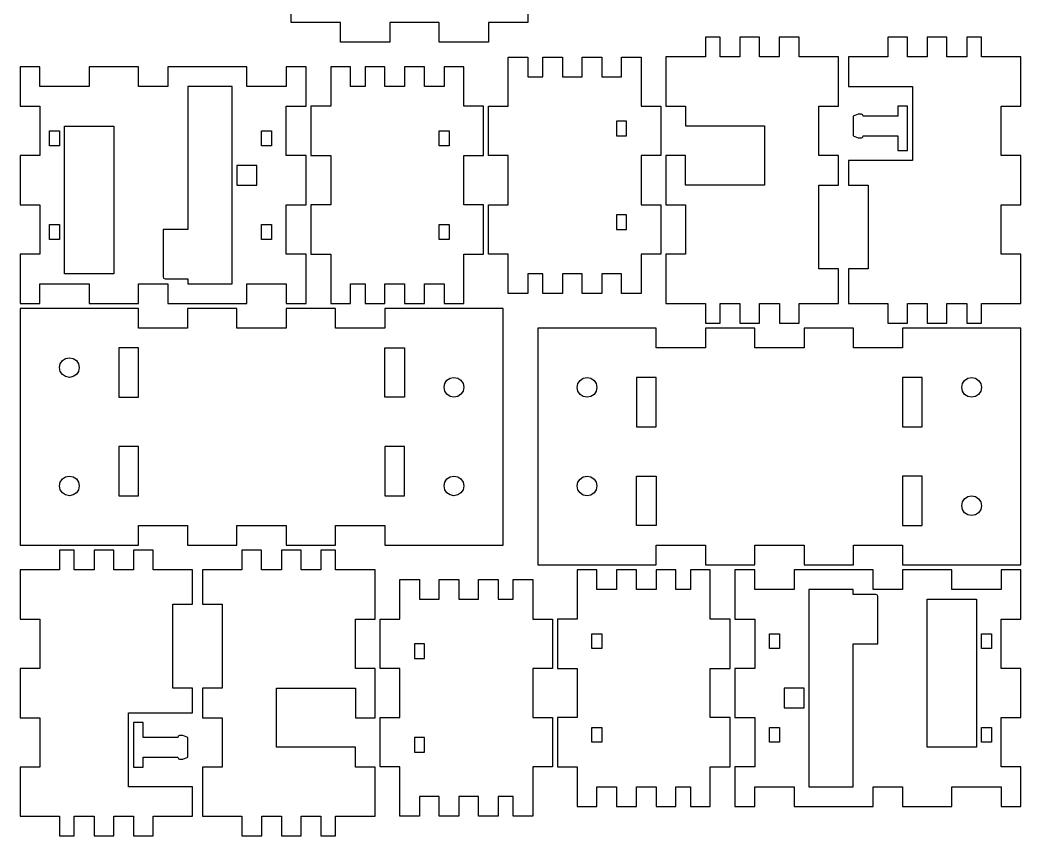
# Model space of a CAD drawing. Extents: x 1 to 418, y 1 to 299.
# Drawn here: x 1 to 204, y 1 to 166.5 of the extents above; entities that cross this region are included whole.
import ezdxf

# ---------------------------------------------------------------- set-up
doc = ezdxf.new("R2010")
doc.units = 0
doc.layers.add('Layer 1', color=7, linetype='CONTINUOUS')

msp = doc.modelspace()

# ---------------------------------------------------------------- linework, layer by layer
at = {"layer": 'Layer 1', "color": 4}
for p, q in [((56.005087, 166.000009), (56.005087, 170.004037)), ((104.000503, 170.004037), (104.000503, 166.000009)), ((66.006337, 166.000009), (56.005087, 166.000009)), ((66.006337, 162.004801), (66.006337, 166.000009)), ((86.000003, 166.000009), (76.007587, 166.000009)), ((76.007587, 166.000009), (76.007587, 162.004801)), ((86.000003, 162.004801), (86.000003, 166.000009)), ((104.000503, 166.000009), (96.001253, 166.000009)), ((96.001253, 166.000009), (96.001253, 162.004801)), ((104.000503, 166.000009), (104.000503, 166.000009)), ((142.986323, 163.000495), (139.987711, 163.000495)), ((139.987711, 163.000495), (139.987711, 159.005287)), ((142.986323, 159.005287), (142.986323, 163.000495)), ((150.985559, 163.000495), (146.99035, 163.000495)), ((146.99035, 163.000495), (146.99035, 159.005287)), ((150.985559, 159.005287), (150.985559, 163.000495)), ((158.984795, 163.000495), (154.989586, 163.000495)), ((154.989586, 163.000495), (154.989586, 159.005287)), ((158.984795, 159.005287), (158.984795, 163.000495)), ((180.998128, 163.000495), (177.00292, 163.000495)), ((177.00292, 163.000495), (177.00292, 159.005287)), ((180.998128, 159.005287), (180.998128, 163.000495)), ((188.997364, 163.000495), (185.002156, 163.000495)), ((185.002156, 163.000495), (185.002156, 159.005287)), ((188.997364, 159.005287), (188.997364, 163.000495)), ((196.000003, 163.000495), (193.001392, 163.000495)), ((193.001392, 163.000495), (193.001392, 159.005287)), ((196.000003, 159.005287), (196.000003, 163.000495)), ((76.007587, 162.004801), (66.006337, 162.004801)), ((96.001253, 162.004801), (86.000003, 162.004801)), ((99.995208, 148.994176), (99.995208, 158.995426)), ((99.995208, 158.995426), (103.999236, 158.995426)), ((103.999236, 158.995426), (103.999236, 155.000218)), ((106.997847, 155.000218), (106.997847, 158.995426)), ((106.997847, 158.995426), (111.001875, 158.995426)), ((111.001875, 158.995426), (111.001875, 155.000218)), ((114.997083, 155.000218), (114.997083, 158.995426)), ((114.997083, 158.995426), (119.001111, 158.995426)), ((119.001111, 158.995426), (119.001111, 155.000218)), ((122.996319, 155.000218), (122.996319, 158.995426)), ((122.996319, 158.995426), (127.000347, 158.995426)), ((127.000347, 158.995426), (127.000347, 148.994176)), ((135.983684, 159.014106), (131.988475, 159.014106)), ((131.988475, 159.014106), (131.988475, 149.012856)), ((135.983684, 159.005287), (135.983684, 159.014106)), ((139.987711, 159.005287), (135.983684, 159.005287)), ((146.99035, 159.005287), (142.986323, 159.005287)), ((154.989586, 159.005287), (150.985559, 159.005287)), ((162.988823, 159.005287), (158.984795, 159.005287)), ((166.99285, 159.014106), (162.988823, 159.014106)), ((162.988823, 159.014106), (162.988823, 159.005287)), ((166.99285, 149.012856), (166.99285, 159.014106)), ((166.99285, 159.014106), (166.99285, 159.014106)), ((172.998892, 159.014106), (168.994864, 159.014106)), ((168.994864, 159.014106), (168.999241, 153.000496)), ((172.998892, 159.005287), (172.998892, 159.014106)), ((177.00292, 159.005287), (172.998892, 159.005287)), ((185.002156, 159.005287), (180.998128, 159.005287)), ((193.001392, 159.005287), (188.997364, 159.005287)), ((200.004031, 159.005287), (196.000003, 159.005287)), ((203.999239, 159.014106), (200.004031, 159.014106)), ((200.004031, 159.014106), (200.004031, 159.005287)), ((203.999239, 149.012856), (203.999239, 159.014106)), ((203.999239, 159.014106), (203.999239, 159.014106)), ((1.006181, 156.996028), (1.006181, 148.996792)), ((5.001389, 156.996028), (1.006181, 156.996028)), ((1.006181, 156.996028), (1.006181, 156.996028)), ((5.001389, 153.00082), (5.001389, 156.996028)), ((25.003889, 156.996028), (15.002639, 156.996028)), ((15.002639, 156.996028), (15.002639, 153.00082)), ((25.003889, 153.00082), (25.003889, 156.996028)), ((47.003959, 156.999517), (31.00396, 156.994727)), ((31.00396, 156.994727), (31.00396, 152.999519)), ((47.003959, 153.004308), (47.003959, 156.999517)), ((59.002848, 156.996028), (55.00764, 156.996028)), ((55.00764, 156.996028), (55.00764, 153.00082)), ((59.002848, 153.00082), (59.002848, 156.996028)), ((64.003959, 157.000005), (64.003959, 149.000769)), ((68.007986, 157.000005), (64.003959, 157.000005)), ((64.003959, 157.000005), (64.003959, 157.000005)), ((68.007986, 153.004797), (68.007986, 157.000005)), ((75.010625, 157.000005), (71.006597, 157.000005)), ((71.006597, 157.000005), (71.006597, 153.004797)), ((75.010625, 153.004797), (75.010625, 157.000005)), ((83.009861, 157.000005), (79.005834, 157.000005)), ((79.005834, 157.000005), (79.005834, 153.004797)), ((83.009861, 153.004797), (83.009861, 157.000005)), ((91.009097, 157.000005), (87.00507, 157.000005)), ((87.00507, 157.000005), (87.00507, 153.004797)), ((91.009097, 149.000769), (91.009097, 157.000005)), ((103.999236, 155.000218), (106.997847, 155.000218)), ((111.001875, 155.000218), (114.997083, 155.000218)), ((119.001111, 155.000218), (122.996319, 155.000218)), ((15.002639, 153.00082), (5.001389, 153.00082)), ((31.00396, 152.999519), (25.003889, 153.00082)), ((35.00514, 153.00082), (35.00514, 124.002487)), ((44.000973, 153.00082), (35.00514, 153.00082)), ((35.00514, 153.00082), (35.00514, 153.00082)), ((44.000973, 112.99582), (44.000973, 153.00082)), ((55.00764, 153.00082), (47.003959, 153.004308)), ((59.002848, 148.996792), (59.002848, 153.00082)), ((71.006597, 153.004797), (68.007986, 153.004797)), ((79.005834, 153.004797), (75.010625, 153.004797)), ((87.00507, 153.004797), (83.009861, 153.004797)), ((168.999241, 153.000496), (181.994725, 153.008065)), ((181.994725, 153.008065), (181.994725, 138.015009)), ((1.006181, 148.996792), (5.001389, 148.996792)), ((5.001389, 148.996792), (5.001389, 138.995542)), ((55.00764, 138.995542), (55.00764, 148.996792)), ((55.00764, 148.996792), (59.002848, 148.996792)), ((64.003959, 149.000769), (60.00875, 149.000769)), ((60.00875, 149.000769), (60.00875, 138.999519)), ((95.004306, 149.000769), (91.009097, 149.000769)), ((95.004306, 138.999519), (95.004306, 149.000769)), ((96, 138.992926), (96, 148.994176)), ((96, 148.994176), (99.995208, 148.994176)), ((127.000347, 148.994176), (130.995555, 148.994176)), ((130.995555, 148.994176), (130.995555, 138.992926)), ((131.988475, 149.012856), (135.992503, 149.012856)), ((135.992503, 149.012856), (135.992503, 145.008829)), ((162.988823, 139.011606), (162.988823, 149.012856)), ((162.988823, 149.012856), (166.99285, 149.012856)), ((180.996836, 149.011519), (178.996831, 149.011536)), ((178.996831, 149.011536), (178.996831, 147.01154)), ((180.996836, 140.011517), (180.996836, 149.011519)), ((199.995211, 139.011606), (199.995211, 149.012856)), ((199.995211, 149.012856), (203.999239, 149.012856)), ((170.996843, 147.38652), (169.996849, 147.01154)), ((169.996849, 147.01154), (169.996849, 143.011519)), ((171.684344, 147.433394), (170.996843, 147.38652)), ((171.910907, 147.298629), (171.684344, 147.433394)), ((171.996845, 147.01152), (171.910907, 147.298629)), ((178.996831, 147.01154), (171.996845, 147.01152)), ((10.003958, 114.999519), (10.003958, 144.999518)), ((10.003958, 144.999518), (20.003958, 144.999518)), ((20.003958, 144.999518), (20.003958, 114.999519)), ((123.995208, 146.000495), (121.995209, 146.000495)), ((121.995209, 146.000495), (121.995209, 143.000496)), ((123.995208, 143.000496), (123.995208, 146.000495)), ((135.992503, 145.008829), (151.999795, 145.008829)), ((151.999795, 145.008829), (151.999795, 133.014384)), ((7.007986, 140.999518), (7.007986, 143.999517)), ((7.007986, 143.999517), (9.007985, 143.999517)), ((9.007985, 143.999517), (9.007985, 140.999518)), ((50.003958, 140.999518), (50.003958, 143.999517)), ((50.003958, 143.999517), (52.003957, 143.999517)), ((52.003957, 143.999517), (52.003957, 140.999518)), ((86.00396, 140.999518), (86.00396, 143.999517)), ((86.00396, 143.999517), (88.003959, 143.999517)), ((88.003959, 143.999517), (88.003959, 140.999518)), ((121.995209, 143.000496), (123.995208, 143.000496)), ((121.995209, 143.000496), (121.995209, 143.000496)), ((169.996849, 143.011519), (170.996839, 142.636518)), ((170.996839, 142.636518), (171.684337, 142.589642)), ((171.684337, 142.589642), (171.910899, 142.724408)), ((171.910899, 142.724408), (171.996837, 143.011517)), ((171.996837, 143.011517), (178.996831, 143.011519)), ((178.996831, 143.011519), (178.996859, 140.011517)), ((178.996831, 143.011519), (178.996831, 143.011519)), ((178.996831, 143.011519), (178.996831, 143.011519)), ((9.007985, 140.999518), (7.007986, 140.999518)), ((7.007986, 140.999518), (7.007986, 140.999518)), ((52.003957, 140.999518), (50.003958, 140.999518)), ((50.003958, 140.999518), (50.003958, 140.999518)), ((88.003959, 140.999518), (86.00396, 140.999518)), ((86.00396, 140.999518), (86.00396, 140.999518)), ((5.001389, 138.995542), (1.006181, 138.995542)), ((1.006181, 138.995542), (1.006181, 129.003112)), ((59.002848, 138.995542), (55.00764, 138.995542)), ((59.002848, 129.003112), (59.002848, 138.995542)), ((60.00875, 138.999519), (64.003959, 138.999519)), ((64.003959, 138.999519), (64.003959, 129.007088)), ((91.009097, 129.007088), (91.009097, 138.999519)), ((91.009097, 138.999519), (95.004306, 138.999519)), ((99.995208, 138.992926), (96, 138.992926)), ((99.995208, 129.000496), (99.995208, 138.992926)), ((130.995555, 138.992926), (127.000347, 138.992926)), ((127.000347, 138.992926), (127.000347, 129.000496)), ((135.992503, 139.011606), (131.988475, 139.011606)), ((131.988475, 139.011606), (131.988475, 129.010356)), ((135.992503, 133.014384), (135.992503, 139.011606)), ((166.99285, 139.011606), (162.988823, 139.011606)), ((167.000854, 133.011537), (166.99285, 139.011606)), ((178.996859, 140.011517), (180.996836, 140.011517)), ((203.999239, 139.011606), (199.995211, 139.011606)), ((203.999239, 129.010356), (203.999239, 139.011606)), ((49.00396, 136.999517), (45.00396, 136.999517)), ((45.00396, 136.999517), (45.00396, 132.999517)), ((49.00396, 132.999517), (49.00396, 136.999517)), ((168.999241, 138.000494), (168.996826, 133.011537)), ((181.994725, 138.015009), (168.999241, 138.000494)), ((45.00396, 132.999517), (49.00396, 132.999517)), ((45.00396, 132.999517), (45.00396, 132.999517)), ((45.00396, 132.999517), (45.00396, 132.999517)), ((151.999795, 133.014384), (135.992503, 133.014384)), ((162.992799, 116.011537), (162.996826, 133.011537)), ((162.996826, 133.011537), (167.000854, 133.011537)), ((168.996826, 133.011537), (173.000853, 133.011537)), ((173.000853, 133.011537), (173.000853, 116.011537)), ((1.006181, 129.003112), (5.001389, 129.003112)), ((5.001389, 129.003112), (5.001389, 119.001862)), ((55.00764, 119.001862), (55.00764, 129.003112)), ((55.00764, 129.003112), (59.002848, 129.003112)), ((64.003959, 129.007088), (60.00875, 129.007088)), ((60.00875, 129.007088), (60.00875, 119.005838)), ((95.004306, 129.007088), (91.009097, 129.007088)), ((95.004306, 119.005838), (95.004306, 129.007088)), ((96, 118.999246), (96, 129.000496)), ((96, 129.000496), (99.995208, 129.000496)), ((127.000347, 129.000496), (130.995555, 129.000496)), ((130.995555, 129.000496), (130.995555, 118.999246)), ((131.988475, 129.010356), (135.992503, 129.010356)), ((135.992503, 129.010356), (135.992503, 119.009106)), ((199.995211, 119.009106), (199.995211, 129.010356)), ((199.995211, 129.010356), (203.999239, 129.010356)), ((121.995209, 127.000497), (121.995209, 124.000497)), ((123.995208, 127.000497), (121.995209, 127.000497)), ((121.995209, 127.000497), (121.995209, 127.000497)), ((123.995208, 124.000497), (123.995208, 127.000497)), ((7.007986, 124.999519), (9.007985, 124.999519)), ((7.007986, 121.999519), (7.007986, 124.999519)), ((7.007986, 124.999519), (7.007986, 124.999519)), ((9.007985, 124.999519), (9.007985, 121.999519)), ((30.004515, 124.002487), (30.003959, 114.999519)), ((35.00514, 124.002487), (30.004515, 124.002487)), ((50.003958, 124.999519), (52.003957, 124.999519)), ((50.003958, 121.999519), (50.003958, 124.999519)), ((50.003958, 124.999519), (50.003958, 124.999519)), ((52.003957, 124.999519), (52.003957, 121.999519)), ((86.00396, 124.999519), (88.003959, 124.999519)), ((86.00396, 121.999519), (86.00396, 124.999519)), ((86.00396, 124.999519), (86.00396, 124.999519)), ((88.003959, 124.999519), (88.003959, 121.999519)), ((121.995209, 124.000497), (123.995208, 124.000497)), ((9.007985, 121.999519), (7.007986, 121.999519)), ((52.003957, 121.999519), (50.003958, 121.999519)), ((88.003959, 121.999519), (86.00396, 121.999519)), ((5.001389, 119.001862), (1.006181, 119.001862)), ((1.006181, 119.001862), (1.006181, 109.000612)), ((59.002848, 119.001862), (55.00764, 119.001862)), ((59.002848, 109.000612), (59.002848, 119.001862)), ((60.00875, 119.005838), (64.003959, 119.005838)), ((64.003959, 119.005838), (64.003959, 109.004588)), ((91.009097, 109.004588), (91.009097, 119.005838)), ((91.009097, 119.005838), (95.004306, 119.005838)), ((99.995208, 118.999246), (96, 118.999246)), ((99.995208, 111.000009), (99.995208, 118.999246)), ((130.995555, 118.999246), (127.000347, 118.999246)), ((127.000347, 118.999246), (127.000347, 111.000009)), ((135.992503, 119.009106), (131.988475, 119.009106)), ((131.988475, 119.009106), (131.988475, 109.007856)), ((203.999239, 119.009106), (199.995211, 119.009106)), ((203.999239, 109.007856), (203.999239, 119.009106)), ((166.996827, 116.011537), (162.992799, 116.011537)), ((166.99285, 109.007856), (166.996827, 116.011537)), ((168.996826, 116.011537), (168.994864, 109.007856)), ((173.000853, 116.011537), (168.996826, 116.011537)), ((20.003958, 114.999519), (10.003958, 114.999519)), ((10.003958, 114.999519), (10.003958, 114.999519)), ((30.003959, 114.999519), (30.019584, 114.421393)), ((30.019584, 114.421393), (30.128959, 114.124518)), ((30.128959, 114.124518), (30.425834, 114.015143)), ((30.425834, 114.015143), (31.00396, 113.999518)), ((31.00396, 113.999518), (35.00514, 114.001237)), ((35.00514, 114.001237), (35.00514, 112.99582)), ((106.997847, 114.995218), (103.999236, 114.995218)), ((103.999236, 114.995218), (103.999236, 111.000009)), ((106.997847, 111.000009), (106.997847, 114.995218)), ((114.997083, 114.995218), (111.001875, 114.995218)), ((111.001875, 114.995218), (111.001875, 111.000009)), ((114.997083, 111.000009), (114.997083, 114.995218)), ((122.996319, 114.995218), (119.001111, 114.995218)), ((119.001111, 114.995218), (119.001111, 111.000009)), ((122.996319, 111.000009), (122.996319, 114.995218)), ((5.001389, 109.000612), (5.001389, 112.99582)), ((5.001389, 112.99582), (13.000625, 112.99582)), ((13.000625, 112.99582), (15.002639, 112.99582)), ((15.002639, 112.99582), (15.002639, 109.000612)), ((25.003889, 109.000612), (25.003889, 112.99582)), ((25.003889, 112.99582), (31.00396, 112.994725)), ((31.00396, 112.994725), (31.00396, 108.999517)), ((35.00514, 112.99582), (44.000973, 112.99582)), ((47.003959, 112.994725), (53.005626, 112.99582)), ((47.003959, 108.999517), (47.003959, 112.994725)), ((53.005626, 112.99582), (55.00764, 112.99582)), ((55.00764, 112.99582), (55.00764, 109.000612)), ((68.007986, 109.004588), (68.007986, 112.999797)), ((68.007986, 112.999797), (71.006597, 112.999797)), ((71.006597, 112.999797), (71.006597, 109.004588)), ((75.010625, 109.004588), (75.010625, 112.999797)), ((75.010625, 112.999797), (79.005834, 112.999797)), ((79.005834, 112.999797), (79.005834, 109.004588)), ((83.009861, 109.004588), (83.009861, 112.999797)), ((83.009861, 112.999797), (87.00507, 112.999797)), ((87.00507, 112.999797), (87.00507, 109.004588)), ((103.999236, 111.000009), (99.995208, 111.000009)), ((99.995208, 111.000009), (99.995208, 111.000009)), ((111.001875, 111.000009), (106.997847, 111.000009)), ((119.001111, 111.000009), (114.997083, 111.000009)), ((127.000347, 111.000009), (122.996319, 111.000009)), ((24.997708, 107.999725), (1, 107.999725)), ((1, 107.999725), (1, 60.004308)), ((1.006181, 109.000612), (5.001389, 109.000612)), ((15.002639, 109.000612), (25.003889, 109.000612)), ((24.997708, 104.004516), (24.997708, 107.999725)), ((31.00396, 108.999517), (47.003959, 108.999517)), ((45.000209, 107.999725), (34.998959, 107.999725)), ((34.998959, 107.999725), (34.998959, 104.004516)), ((45.000209, 104.004516), (45.000209, 107.999725)), ((65.002709, 107.999725), (55.001459, 107.999725)), ((55.001459, 107.999725), (55.001459, 104.004516)), ((55.00764, 109.000612), (59.002848, 109.000612)), ((64.003959, 109.004588), (68.007986, 109.004588)), ((65.002709, 104.004516), (65.002709, 107.999725)), ((71.006597, 109.004588), (75.010625, 109.004588)), ((78.999167, 107.999725), (75.003959, 107.999725)), ((75.003959, 107.999725), (75.003959, 104.004516)), ((99.001667, 108.008544), (78.999167, 107.999725)), ((79.005834, 109.004588), (83.009861, 109.004588)), ((87.00507, 109.004588), (91.009097, 109.004588)), ((99.001667, 60.004308), (99.001667, 108.008544)), ((99.001667, 108.008544), (99.001667, 108.008544)), ((131.988475, 109.007856), (135.992503, 109.007856)), ((135.992503, 109.007856), (139.996531, 109.007856)), ((139.996531, 109.007856), (139.996531, 105.012648)), ((142.995142, 105.012648), (142.995142, 109.007856)), ((142.995142, 109.007856), (146.99917, 109.007856)), ((146.99917, 109.007856), (146.99917, 105.012648)), ((150.994378, 105.012648), (150.994378, 109.007856)), ((150.994378, 109.007856), (154.998406, 109.007856)), ((154.998406, 109.007856), (154.998406, 105.012648)), ((158.993614, 105.012648), (158.993614, 109.007856)), ((158.993614, 109.007856), (162.988823, 109.007856)), ((162.988823, 109.007856), (162.997642, 109.007856)), ((162.997642, 109.007856), (166.99285, 109.007856)), ((168.994864, 109.007856), (172.990073, 109.007856)), ((172.990073, 109.007856), (172.998892, 109.007856)), ((172.998892, 109.007856), (176.9941, 109.007856)), ((176.9941, 109.007856), (176.9941, 105.012648)), ((180.989309, 105.012648), (180.989309, 109.007856)), ((180.989309, 109.007856), (184.993336, 109.007856)), ((184.993336, 109.007856), (184.993336, 105.012648)), ((188.988545, 105.012648), (188.988545, 109.007856)), ((188.988545, 109.007856), (192.992573, 109.007856)), ((192.992573, 109.007856), (192.992573, 105.012648)), ((195.991184, 105.012648), (195.991184, 109.007856)), ((195.991184, 109.007856), (199.995211, 109.007856)), ((199.995211, 109.007856), (203.999239, 109.007856)), ((34.998959, 104.004516), (24.997708, 104.004516)), ((55.001459, 104.004516), (45.000209, 104.004516)), ((75.003959, 104.004516), (65.002709, 104.004516)), ((129.999235, 103.995705), (106.001526, 103.995705)), ((106.001526, 103.995705), (106.001526, 55.991469)), ((129.999235, 100.000497), (129.999235, 103.995705)), ((139.996531, 105.012648), (142.995142, 105.012648)), ((150.001735, 103.995705), (140.000485, 103.995705)), ((140.000485, 103.995705), (140.000485, 100.000497)), ((146.99917, 105.012648), (150.994378, 105.012648)), ((150.001735, 100.000497), (150.001735, 103.995705)), ((154.998406, 105.012648), (158.993614, 105.012648)), ((170.004235, 103.995705), (160.002985, 103.995705)), ((160.002985, 103.995705), (160.002985, 100.000497)), ((170.004235, 100.000497), (170.004235, 103.995705)), ((176.9941, 105.012648), (180.989309, 105.012648)), ((204.003193, 103.995705), (180.005485, 103.995705)), ((180.005485, 103.995705), (180.005485, 100.000497)), ((184.993336, 105.012648), (188.988545, 105.012648)), ((192.992573, 105.012648), (195.991184, 105.012648)), ((204.003193, 56.000289), (204.003193, 103.995705)), ((25.008125, 100.009915), (21.008127, 100.009915)), ((21.008127, 100.009915), (21.008127, 90.009915)), ((25.008125, 90.009915), (25.008125, 100.009915)), ((75.004239, 100.009915), (79.004239, 100.009915)), ((75.004239, 90.009915), (75.004239, 100.009915)), ((75.004239, 100.009915), (75.004239, 100.009915)), ((79.004239, 100.009915), (79.004239, 90.009915)), ((132.001249, 100.000497), (129.999235, 100.000497)), ((140.000485, 100.000497), (132.001249, 100.000497)), ((152.003749, 100.000497), (150.001735, 100.000497)), ((160.002985, 100.000497), (152.003749, 100.000497)), ((172.006249, 100.000497), (170.004235, 100.000497)), ((180.005485, 100.000497), (172.006249, 100.000497)), ((9.594125, 97.423914), (10.229875, 97.852663)), ((10.229875, 97.852663), (11.008125, 98.009913)), ((11.008125, 98.009913), (11.786375, 97.852663)), ((11.786375, 97.852663), (12.422125, 97.423914)), ((9.008125, 96.009914), (9.165375, 96.788164)), ((9.165375, 95.231665), (9.008125, 96.009914)), ((9.165375, 96.788164), (9.594125, 97.423914)), ((12.422125, 97.423914), (12.850875, 96.788164)), ((12.850875, 96.788164), (13.008125, 96.009914)), ((13.008125, 96.009914), (12.850875, 95.231665)), ((13.008125, 96.009914), (13.008125, 96.009914)), ((9.594125, 94.595915), (9.165375, 95.231665)), ((10.229875, 94.167165), (9.594125, 94.595915)), ((11.008125, 94.009916), (10.229875, 94.167165)), ((11.786375, 94.167165), (11.008125, 94.009916)), ((12.422125, 94.595915), (11.786375, 94.167165)), ((12.850875, 95.231665), (12.422125, 94.595915)), ((87.161489, 92.788172), (87.590239, 93.423922)), ((87.590239, 93.423922), (88.225989, 93.852671)), ((88.225989, 93.852671), (89.004239, 94.009921)), ((89.004239, 94.009921), (89.782489, 93.852671)), ((89.782489, 93.852671), (90.418239, 93.423922)), ((90.418239, 93.423922), (90.846989, 92.788172)), ((114.156205, 92.768354), (114.584955, 93.404104)), ((114.584955, 93.404104), (115.220705, 93.832854)), ((115.220705, 93.832854), (115.998955, 93.990104)), ((115.998955, 93.990104), (116.777205, 93.832854)), ((116.777205, 93.832854), (117.412955, 93.404104)), ((117.412955, 93.404104), (117.841705, 92.768354)), ((129.998955, 93.990098), (125.998955, 93.990098)), ((125.998955, 93.990098), (125.998955, 83.990098)), ((129.998955, 83.990098), (129.998955, 93.990098)), ((129.998955, 93.990098), (129.998955, 93.990098)), ((183.995066, 93.990098), (179.995068, 93.990098)), ((179.995068, 93.990098), (179.995068, 83.990098)), ((183.995066, 83.990098), (183.995066, 93.990098)), ((192.152318, 92.768354), (192.581068, 93.404104)), ((192.581068, 93.404104), (193.216818, 93.832854)), ((193.216818, 93.832854), (193.995068, 93.990104)), ((193.995068, 93.990104), (194.773318, 93.832854)), ((194.773318, 93.832854), (195.409068, 93.404104)), ((195.409068, 93.404104), (195.837818, 92.768354)), ((87.004239, 92.009922), (87.161489, 92.788172)), ((87.161489, 91.231673), (87.004239, 92.009922)), ((90.846989, 92.788172), (91.004239, 92.009922)), ((91.004239, 92.009922), (90.846989, 91.231673)), ((91.004239, 92.009922), (91.004239, 92.009922)), ((113.998955, 91.990105), (114.156205, 92.768354)), ((114.156205, 91.211855), (113.998955, 91.990105)), ((113.998955, 91.990105), (113.998955, 91.990105)), ((117.841705, 92.768354), (117.998955, 91.990105)), ((117.998955, 91.990105), (117.841705, 91.211855)), ((191.995068, 91.990105), (192.152318, 92.768354)), ((192.152318, 91.211855), (191.995068, 91.990105)), ((191.995068, 91.990105), (191.995068, 91.990105)), ((195.837818, 92.768354), (195.995068, 91.990105)), ((195.995068, 91.990105), (195.837818, 91.211855)), ((21.008127, 90.009915), (25.008125, 90.009915)), ((21.008127, 90.009915), (21.008127, 90.009915)), ((79.004239, 90.009915), (75.004239, 90.009915)), ((87.590239, 90.595923), (87.161489, 91.231673)), ((88.225989, 90.167173), (87.590239, 90.595923)), ((89.004239, 90.009924), (88.225989, 90.167173)), ((89.782489, 90.167173), (89.004239, 90.009924)), ((90.418239, 90.595923), (89.782489, 90.167173)), ((90.846989, 91.231673), (90.418239, 90.595923)), ((114.584955, 90.576105), (114.156205, 91.211855)), ((115.220705, 90.147356), (114.584955, 90.576105)), ((115.998955, 89.990106), (115.220705, 90.147356)), ((116.777205, 90.147356), (115.998955, 89.990106)), ((117.412955, 90.576105), (116.777205, 90.147356)), ((117.841705, 91.211855), (117.412955, 90.576105)), ((192.581068, 90.576105), (192.152318, 91.211855)), ((193.216818, 90.147356), (192.581068, 90.576105)), ((193.995068, 89.990106), (193.216818, 90.147356)), ((194.773318, 90.147356), (193.995068, 89.990106)), ((195.409068, 90.576105), (194.773318, 90.147356)), ((195.837818, 91.211855), (195.409068, 90.576105)), ((125.998955, 83.990098), (129.998955, 83.990098)), ((179.995068, 83.990098), (183.995066, 83.990098)), ((179.995068, 83.990098), (179.995068, 83.990098)), ((25.008125, 80.009915), (21.008127, 80.009915)), ((21.008127, 80.009915), (21.008127, 70.009916)), ((25.008125, 70.009916), (25.008125, 80.009915)), ((25.008125, 80.009915), (25.008125, 80.009915)), ((79.004239, 80.009915), (75.004239, 80.009915)), ((75.004239, 80.009915), (75.004239, 70.009916)), ((79.004239, 70.009916), (79.004239, 80.009915)), ((9.165375, 72.788164), (9.594125, 73.423914)), ((9.594125, 73.423914), (10.229875, 73.852663)), ((10.229875, 73.852663), (11.008125, 74.009913)), ((11.008125, 74.009913), (11.786375, 73.852663)), ((11.786375, 73.852663), (12.422125, 73.423914)), ((12.422125, 73.423914), (12.850875, 72.788164)), ((87.161489, 72.788164), (87.590239, 73.423914)), ((87.590239, 73.423914), (88.225989, 73.852663)), ((88.225989, 73.852663), (89.004239, 74.009913)), ((89.004239, 74.009913), (89.782489, 73.852663)), ((89.782489, 73.852663), (90.418239, 73.423914)), ((90.418239, 73.423914), (90.846989, 72.788164)), ((114.156205, 72.768338), (114.584955, 73.404088)), ((114.584955, 73.404088), (115.220705, 73.832837)), ((115.220705, 73.832837), (115.998955, 73.990087)), ((115.998955, 73.990087), (116.777205, 73.832837)), ((116.777205, 73.832837), (117.412955, 73.404088)), ((117.412955, 73.404088), (117.841705, 72.768338)), ((125.998955, 63.990099), (125.998955, 73.990098)), ((125.998955, 73.990098), (129.998955, 73.990098)), ((129.998955, 73.990098), (129.998955, 63.990099)), ((183.995066, 73.990098), (179.995068, 73.990098)), ((179.995068, 73.990098), (179.995068, 63.990099)), ((183.995066, 63.990099), (183.995066, 73.990098)), ((183.995066, 73.990098), (183.995066, 73.990098)), ((9.008125, 72.009914), (9.165375, 72.788164)), ((9.165375, 71.231665), (9.008125, 72.009914)), ((9.594125, 70.595915), (9.165375, 71.231665)), ((12.850875, 71.231665), (12.422125, 70.595915)), ((12.850875, 72.788164), (13.008125, 72.009914)), ((13.008125, 72.009914), (12.850875, 71.231665)), ((13.008125, 72.009914), (13.008125, 72.009914)), ((87.004239, 72.009914), (87.161489, 72.788164)), ((87.161489, 71.231665), (87.004239, 72.009914)), ((87.590239, 70.595915), (87.161489, 71.231665)), ((90.846989, 71.231665), (90.418239, 70.595915)), ((90.846989, 72.788164), (91.004239, 72.009914)), ((91.004239, 72.009914), (90.846989, 71.231665)), ((91.004239, 72.009914), (91.004239, 72.009914)), ((113.998955, 71.990088), (114.156205, 72.768338)), ((114.156205, 71.211839), (113.998955, 71.990088)), ((113.998955, 71.990088), (113.998955, 71.990088)), ((114.584955, 70.576089), (114.156205, 71.211839)), ((117.841705, 71.211839), (117.412955, 70.576089)), ((117.841705, 72.768338), (117.998955, 71.990088)), ((117.998955, 71.990088), (117.841705, 71.211839)), ((10.229875, 70.167165), (9.594125, 70.595915)), ((11.008125, 70.009916), (10.229875, 70.167165)), ((11.786375, 70.167165), (11.008125, 70.009916)), ((12.422125, 70.595915), (11.786375, 70.167165)), ((21.008127, 70.009916), (25.008125, 70.009916)), ((75.004239, 70.009916), (79.004239, 70.009916)), ((75.004239, 70.009916), (75.004239, 70.009916)), ((88.225989, 70.167165), (87.590239, 70.595915)), ((89.004239, 70.009916), (88.225989, 70.167165)), ((89.782489, 70.167165), (89.004239, 70.009916)), ((90.418239, 70.595915), (89.782489, 70.167165)), ((115.220705, 70.147339), (114.584955, 70.576089)), ((115.998955, 69.990089), (115.220705, 70.147339)), ((116.777205, 70.147339), (115.998955, 69.990089)), ((117.412955, 70.576089), (116.777205, 70.147339)), ((192.152318, 68.768346), (192.581068, 69.404096)), ((192.581068, 69.404096), (193.216818, 69.832845)), ((193.216818, 69.832845), (193.995068, 69.990095)), ((193.995068, 69.990095), (194.773318, 69.832845)), ((194.773318, 69.832845), (195.409068, 69.404096)), ((195.409068, 69.404096), (195.837818, 68.768346)), ((191.995068, 67.990096), (192.152318, 68.768346)), ((192.152318, 67.211847), (191.995068, 67.990096)), ((191.995068, 67.990096), (191.995068, 67.990096)), ((192.581068, 66.576097), (192.152318, 67.211847)), ((195.837818, 67.211847), (195.409068, 66.576097)), ((195.837818, 68.768346), (195.995068, 67.990096)), ((195.995068, 67.990096), (195.837818, 67.211847)), ((193.216818, 66.147347), (192.581068, 66.576097)), ((193.995068, 65.990097), (193.216818, 66.147347)), ((194.773318, 66.147347), (193.995068, 65.990097)), ((195.409068, 66.576097), (194.773318, 66.147347)), ((24.997708, 60.004308), (24.997708, 63.999516)), ((24.997708, 63.999516), (32.996945, 63.999516)), ((32.996945, 63.999516), (34.998959, 63.999516)), ((34.998959, 63.999516), (34.998959, 60.004308)), ((45.000209, 60.004308), (45.000209, 63.999516)), ((45.000209, 63.999516), (52.999445, 63.999516)), ((52.999445, 63.999516), (55.001459, 63.999516)), ((55.001459, 63.999516), (55.001459, 60.004308)), ((65.002709, 60.004308), (65.002709, 63.999516)), ((65.002709, 63.999516), (73.001945, 63.999516)), ((73.001945, 63.999516), (75.003959, 63.999516)), ((75.003959, 63.999516), (75.003959, 60.004308)), ((129.998955, 63.990099), (125.998955, 63.990099)), ((129.998955, 63.990099), (129.998955, 63.990099)), ((179.995068, 63.990099), (183.995066, 63.990099)), ((1, 60.004308), (24.997708, 60.004308)), ((12.010627, 58.987351), (9.012016, 58.987351)), ((9.012016, 58.987351), (9.012016, 54.992143)), ((12.010627, 54.992143), (12.010627, 58.987351)), ((20.009863, 58.987351), (16.014655, 58.987351)), ((16.014655, 58.987351), (16.014655, 54.992143)), ((20.009863, 54.992143), (20.009863, 58.987351)), ((28.009099, 58.987351), (24.013891, 58.987351)), ((24.013891, 58.987351), (24.013891, 54.992143)), ((28.009099, 54.992143), (28.009099, 58.987351)), ((34.998959, 60.004308), (45.000209, 60.004308)), ((50.004794, 58.987351), (46.009585, 58.987351)), ((46.009585, 58.987351), (46.009585, 54.992143)), ((50.004794, 54.992143), (50.004794, 58.987351)), ((58.00403, 58.987351), (54.008822, 58.987351)), ((54.008822, 58.987351), (54.008822, 54.992143)), ((55.001459, 60.004308), (65.002709, 60.004308)), ((58.00403, 54.992143), (58.00403, 58.987351)), ((65.006669, 58.987351), (62.008058, 58.987351)), ((62.008058, 58.987351), (62.008058, 54.992143)), ((65.006669, 54.992143), (65.006669, 58.987351)), ((75.003959, 60.004308), (99.001667, 60.004308)), ((129.999235, 56.000289), (129.999235, 59.995497)), ((129.999235, 59.995497), (140.000485, 59.995497)), ((140.000485, 59.995497), (140.000485, 56.000289)), ((150.001735, 56.000289), (150.001735, 59.995497)), ((150.001735, 59.995497), (160.002985, 59.995497)), ((160.002985, 59.995497), (160.002985, 56.000289)), ((170.004235, 56.000289), (170.004235, 59.995497)), ((170.004235, 59.995497), (180.005485, 59.995497)), ((180.005485, 59.995497), (180.005485, 56.000289)), ((5.007988, 54.992143), (1.00396, 54.992143)), ((1.00396, 54.992143), (1.00396, 44.990893)), ((9.012016, 54.992143), (5.007988, 54.992143)), ((16.014655, 54.992143), (12.010627, 54.992143)), ((24.013891, 54.992143), (20.009863, 54.992143)), ((32.004308, 54.992143), (28.009099, 54.992143)), ((32.013127, 54.992143), (32.004308, 54.992143)), ((36.008335, 54.992143), (32.013127, 54.992143)), ((36.006374, 47.988463), (36.008335, 54.992143)), ((38.010349, 54.992143), (38.006373, 47.988463)), ((42.005558, 54.992143), (38.010349, 54.992143)), ((42.014377, 54.992143), (42.005558, 54.992143)), ((46.009585, 54.992143), (42.014377, 54.992143)), ((54.008822, 54.992143), (50.004794, 54.992143)), ((62.008058, 54.992143), (58.00403, 54.992143)), ((69.010697, 54.992143), (65.006669, 54.992143)), ((73.014724, 54.992143), (69.010697, 54.992143)), ((73.014724, 44.990893), (73.014724, 54.992143)), ((106.001526, 55.991469), (126.004026, 56.000289)), ((106.001526, 55.991469), (106.001526, 55.991469)), ((117.998124, 54.995425), (113.994097, 54.995425)), ((113.994097, 54.995425), (113.994097, 44.994175)), ((117.998124, 51.000217), (117.998124, 54.995425)), ((125.99736, 54.995425), (121.993333, 54.995425)), ((121.993333, 54.995425), (121.993333, 51.000217)), ((125.99736, 51.000217), (125.99736, 54.995425)), ((126.004026, 56.000289), (129.999235, 56.000289)), ((133.996597, 54.995425), (129.992569, 54.995425)), ((129.992569, 54.995425), (129.992569, 51.000217)), ((133.996597, 51.000217), (133.996597, 54.995425)), ((140.999235, 54.995425), (136.995208, 54.995425)), ((136.995208, 54.995425), (136.995208, 51.000217)), ((140.000485, 56.000289), (150.001735, 56.000289)), ((140.999235, 44.994175), (140.999235, 54.995425)), ((149.995554, 54.999402), (146.000346, 54.999402)), ((146.000346, 54.999402), (146.000346, 44.998152)), ((149.995554, 51.004193), (149.995554, 54.999402)), ((173.999234, 55.000497), (157.999235, 55.000497)), ((157.999235, 55.000497), (157.999235, 51.005288)), ((160.002985, 56.000289), (170.004235, 56.000289)), ((173.999234, 51.005288), (173.999234, 55.000497)), ((190.000554, 54.999402), (179.999304, 54.999402)), ((179.999304, 54.999402), (179.999304, 51.004193)), ((180.005485, 56.000289), (204.003193, 56.000289)), ((190.000554, 51.004193), (190.000554, 54.999402)), ((203.997012, 54.999402), (200.001804, 54.999402)), ((200.001804, 54.999402), (200.001804, 51.004193)), ((203.997012, 44.998152), (203.997012, 54.999402)), ((78.002847, 45.000768), (78.002847, 53.000004)), ((78.002847, 53.000004), (82.006875, 53.000004)), ((82.006875, 53.000004), (82.006875, 49.004796)), ((86.002083, 49.004796), (86.002083, 53.000004)), ((86.002083, 53.000004), (90.006111, 53.000004)), ((90.006111, 53.000004), (90.006111, 49.004796)), ((94.001319, 49.004796), (94.001319, 53.000004)), ((94.001319, 53.000004), (98.005347, 53.000004)), ((98.005347, 53.000004), (98.005347, 49.004796)), ((101.003958, 49.004796), (101.003958, 53.000004)), ((101.003958, 53.000004), (105.007986, 53.000004)), ((105.007986, 53.000004), (105.007986, 45.000768)), ((105.007986, 53.000004), (105.007986, 53.000004)), ((121.993333, 51.000217), (117.998124, 51.000217)), ((129.992569, 51.000217), (125.99736, 51.000217)), ((136.995208, 51.000217), (133.996597, 51.000217)), ((151.997568, 51.004193), (149.995554, 51.004193)), ((157.999235, 51.005288), (151.997568, 51.004193)), ((169.998054, 51.004193), (161.002221, 51.004193)), ((161.002221, 51.004193), (161.002221, 10.999188)), ((169.998054, 49.998777), (169.998054, 51.004193)), ((179.999304, 51.004193), (173.999234, 51.005288)), ((192.002568, 51.004193), (190.000554, 51.004193)), ((200.001804, 51.004193), (192.002568, 51.004193)), ((82.006875, 49.004796), (86.002083, 49.004796)), ((90.006111, 49.004796), (94.001319, 49.004796)), ((98.005347, 49.004796), (101.003958, 49.004796)), ((173.999234, 50.000495), (169.998054, 49.998777)), ((174.57736, 49.98487), (173.999234, 50.000495)), ((174.874235, 49.875495), (174.57736, 49.98487)), ((174.98361, 49.57862), (174.874235, 49.875495)), ((174.999235, 49.000495), (174.98361, 49.57862)), ((174.998679, 39.997527), (174.999235, 49.000495)), ((184.999235, 19.000495), (184.999235, 49.000495)), ((184.999235, 49.000495), (194.999235, 49.000495)), ((194.999235, 49.000495), (194.999235, 19.000495)), ((194.999235, 49.000495), (194.999235, 49.000495)), ((32.002346, 30.988463), (32.002346, 47.988463)), ((32.002346, 47.988463), (36.006374, 47.988463)), ((38.006373, 47.988463), (42.010401, 47.988463)), ((42.010401, 47.988463), (42.006373, 30.988463)), ((1.00396, 44.990893), (5.007988, 44.990893)), ((5.007988, 44.990893), (5.007988, 34.989643)), ((69.010697, 34.989643), (69.010697, 44.990893)), ((69.010697, 44.990893), (73.014724, 44.990893)), ((74.007639, 34.999518), (74.007639, 45.000768)), ((74.007639, 45.000768), (78.002847, 45.000768)), ((105.007986, 45.000768), (109.003194, 45.000768)), ((109.003194, 45.000768), (109.003194, 34.999518)), ((113.994097, 44.994175), (109.998888, 44.994175)), ((109.998888, 44.994175), (109.998888, 34.992925)), ((144.994444, 44.994175), (140.999235, 44.994175)), ((144.994444, 34.992925), (144.994444, 44.994175)), ((146.000346, 44.998152), (149.995554, 44.998152)), ((149.995554, 44.998152), (149.995554, 34.996902)), ((200.001804, 34.996902), (200.001804, 44.998152)), ((200.001804, 44.998152), (203.997012, 44.998152)), ((116.999235, 39.000495), (116.999235, 42.000495)), ((116.999235, 42.000495), (118.999234, 42.000495)), ((118.999234, 42.000495), (118.999234, 39.000495)), ((152.999237, 39.000495), (152.999237, 42.000495)), ((152.999237, 42.000495), (154.999236, 42.000495)), ((154.999236, 42.000495), (154.999236, 39.000495)), ((195.995208, 39.000495), (195.995208, 42.000495)), ((195.995208, 42.000495), (197.995207, 42.000495)), ((197.995207, 42.000495), (197.995207, 39.000495)), ((83.007985, 39.999516), (81.007986, 39.999516)), ((81.007986, 39.999516), (81.007986, 36.999517)), ((83.007985, 36.999517), (83.007985, 39.999516)), ((118.999234, 39.000495), (116.999235, 39.000495)), ((118.999234, 39.000495), (118.999234, 39.000495)), ((154.999236, 39.000495), (152.999237, 39.000495)), ((154.999236, 39.000495), (154.999236, 39.000495)), ((169.998054, 10.999188), (169.998054, 39.997527)), ((169.998054, 39.997527), (174.998679, 39.997527)), ((197.995207, 39.000495), (195.995208, 39.000495)), ((197.995207, 39.000495), (197.995207, 39.000495)), ((81.007986, 36.999517), (83.007985, 36.999517)), ((83.007985, 36.999517), (83.007985, 36.999517)), ((5.007988, 34.989643), (1.00396, 34.989643)), ((1.00396, 34.989643), (1.00396, 24.988393)), ((73.014724, 34.989643), (69.010697, 34.989643)), ((73.014724, 24.988393), (73.014724, 34.989643)), ((78.002847, 34.999518), (74.007639, 34.999518)), ((78.002847, 25.007087), (78.002847, 34.999518)), ((109.003194, 34.999518), (105.007986, 34.999518)), ((105.007986, 34.999518), (105.007986, 25.007087)), ((109.998888, 34.992925), (113.994097, 34.992925)), ((113.994097, 34.992925), (113.994097, 25.000495)), ((140.999235, 25.000495), (140.999235, 34.992925)), ((140.999235, 34.992925), (144.994444, 34.992925)), ((149.995554, 34.996902), (146.000346, 34.996902)), ((146.000346, 34.996902), (146.000346, 25.004471)), ((203.997012, 34.996902), (200.001804, 34.996902)), ((203.997012, 25.004471), (203.997012, 34.996902)), ((36.006374, 30.988463), (32.002346, 30.988463)), ((36.003958, 25.999505), (36.006374, 30.988463)), ((42.006373, 30.988463), (38.002345, 30.988463)), ((38.002345, 30.988463), (38.010349, 24.988393)), ((53.003405, 18.991171), (53.003405, 30.985615)), ((53.003405, 30.985615), (69.010697, 30.985615)), ((69.010697, 30.985615), (69.010697, 24.988393)), ((159.999234, 31.000497), (155.999234, 31.000497)), ((155.999234, 31.000497), (155.999234, 27.000496)), ((159.999234, 27.000496), (159.999234, 31.000497)), ((159.999234, 31.000497), (159.999234, 31.000497)), ((159.999234, 31.000497), (159.999234, 31.000497)), ((155.999234, 27.000496), (159.999234, 27.000496)), ((1.00396, 24.988393), (5.007988, 24.988393)), ((5.007988, 24.988393), (5.007988, 14.987129)), ((23.008474, 25.98499), (36.003958, 25.999505)), ((23.008474, 10.991935), (23.008474, 25.98499)), ((38.010349, 24.988393), (42.014377, 24.988393)), ((42.014377, 24.988393), (42.014377, 14.987129)), ((69.010697, 24.988393), (73.014724, 24.988393)), ((74.007639, 15.00584), (74.007639, 25.007087)), ((74.007639, 25.007087), (78.002847, 25.007087)), ((105.007986, 25.007087), (109.003194, 25.007087)), ((109.003194, 25.007087), (109.003194, 15.00584)), ((113.994097, 25.000495), (109.998888, 25.000495)), ((109.998888, 25.000495), (109.998888, 14.999236)), ((144.994444, 25.000495), (140.999235, 25.000495)), ((144.994444, 14.999236), (144.994444, 25.000495)), ((146.000346, 25.004471), (149.995554, 25.004471)), ((149.995554, 25.004471), (149.995554, 15.003216)), ((200.001804, 15.003216), (200.001804, 25.004471)), ((200.001804, 25.004471), (203.997012, 25.004471)), ((26.00634, 23.988482), (24.006364, 23.988482)), ((24.006364, 23.988482), (24.006364, 14.988484)), ((26.006369, 20.98848), (26.00634, 23.988482)), ((116.999235, 20.000496), (116.999235, 23.000496)), ((116.999235, 23.000496), (118.999234, 23.000496)), ((118.999234, 23.000496), (118.999234, 20.000496)), ((118.999234, 23.000496), (118.999234, 23.000496)), ((152.999237, 20.000496), (152.999237, 23.000496)), ((152.999237, 23.000496), (154.999236, 23.000496)), ((154.999236, 23.000496), (154.999236, 20.000496)), ((154.999236, 23.000496), (154.999236, 23.000496)), ((195.995208, 20.000496), (195.995208, 23.000496)), ((195.995208, 23.000496), (197.995207, 23.000496)), ((197.995207, 23.000496), (197.995207, 20.000496)), ((197.995207, 23.000496), (197.995207, 23.000496)), ((33.006363, 20.988483), (26.006369, 20.98848)), ((26.006369, 20.98848), (26.006369, 20.98848)), ((26.006369, 20.98848), (26.006369, 20.98848)), ((33.0923, 21.275592), (33.006363, 20.988483)), ((33.318863, 21.410357), (33.0923, 21.275592)), ((34.006361, 21.363482), (33.318863, 21.410357)), ((35.006351, 20.98848), (34.006361, 21.363482)), ((35.006351, 16.988451), (35.006351, 20.98848)), ((83.007985, 20.999518), (81.007986, 20.999518)), ((81.007986, 20.999518), (81.007986, 17.999518)), ((83.007985, 17.999518), (83.007985, 20.999518)), ((83.007985, 20.999518), (83.007985, 20.999518)), ((69.010697, 18.991171), (53.003405, 18.991171)), ((69.010697, 14.987129), (69.010697, 18.991171)), ((118.999234, 20.000496), (116.999235, 20.000496)), ((154.999236, 20.000496), (152.999237, 20.000496)), ((194.999235, 19.000495), (184.999235, 19.000495)), ((197.995207, 20.000496), (195.995208, 20.000496)), ((26.006369, 16.988451), (33.006355, 16.98848)), ((26.006369, 14.988455), (26.006369, 16.988451)), ((33.006355, 16.98848), (33.092292, 16.701371)), ((33.092292, 16.701371), (33.318856, 16.566605)), ((33.318856, 16.566605), (34.006357, 16.613477)), ((34.006357, 16.613477), (35.006351, 16.988451)), ((81.007986, 17.999518), (83.007985, 17.999518)), ((5.007988, 14.987129), (1.00396, 14.987129)), ((1.00396, 14.987129), (1.00396, 4.985879)), ((24.006364, 14.988484), (26.006369, 14.988455)), ((42.014377, 14.987129), (38.010349, 14.987129)), ((38.010349, 14.987129), (38.010349, 4.985879)), ((73.014724, 14.987129), (69.010697, 14.987129)), ((73.014724, 4.985879), (73.014724, 14.987129)), ((78.002847, 15.00584), (74.007639, 15.00584)), ((78.002847, 5.00459), (78.002847, 15.00584)), ((109.003194, 15.00584), (105.007986, 15.00584)), ((105.007986, 15.00584), (105.007986, 5.00459)), ((109.998888, 14.999236), (113.994097, 14.999236)), ((113.994097, 14.999236), (113.994097, 7.000014)), ((140.999235, 7.000014), (140.999235, 14.999236)), ((140.999235, 14.999236), (144.994444, 14.999236)), ((149.995554, 15.003216), (146.000346, 15.003216)), ((146.000346, 15.003216), (146.000346, 10.999188)), ((203.997012, 15.003216), (200.001804, 15.003216)), ((203.997012, 7.003994), (203.997012, 15.003216)), ((36.003958, 10.999498), (23.008474, 10.991935)), ((36.008335, 4.985879), (36.003958, 10.999498)), ((117.998124, 7.000014), (117.998124, 10.995208)), ((117.998124, 10.995208), (121.993333, 10.995208)), ((121.993333, 10.995208), (121.993333, 7.000014)), ((125.99736, 7.000014), (125.99736, 10.995208)), ((125.99736, 10.995208), (129.992569, 10.995208)), ((129.992569, 10.995208), (129.992569, 7.000014)), ((133.996597, 7.000014), (133.996597, 10.995208)), ((133.996597, 10.995208), (136.995208, 10.995208)), ((136.995208, 10.995208), (136.995208, 7.000014)), ((146.000346, 10.999188), (146.000346, 7.003994)), ((149.995554, 7.003994), (149.995554, 10.999188)), ((149.995554, 10.999188), (157.999235, 10.995716)), ((157.999235, 10.995716), (157.999235, 7.000494)), ((161.002221, 10.999188), (169.998054, 10.999188)), ((169.998054, 10.999188), (169.998054, 10.999188)), ((173.999234, 7.005292), (173.999234, 11.000486)), ((173.999234, 11.000486), (179.999304, 10.999188)), ((179.999304, 10.999188), (179.999304, 7.003994)), ((190.000554, 7.003994), (190.000554, 10.999188)), ((190.000554, 10.999188), (200.001804, 10.999188)), ((200.001804, 10.999188), (200.001804, 7.003994)), ((86.002083, 8.999784), (82.006875, 8.999784)), ((82.006875, 8.999784), (82.006875, 5.00459)), ((86.002083, 5.00459), (86.002083, 8.999784)), ((94.001319, 8.999784), (90.006111, 8.999784)), ((90.006111, 8.999784), (90.006111, 5.00459)), ((94.001319, 5.00459), (94.001319, 8.999784)), ((101.003958, 8.999784), (98.005347, 8.999784)), ((98.005347, 8.999784), (98.005347, 5.00459)), ((101.003958, 5.00459), (101.003958, 8.999784)), ((113.994097, 7.000014), (117.998124, 7.000014)), ((121.993333, 7.000014), (125.99736, 7.000014)), ((129.992569, 7.000014), (133.996597, 7.000014)), ((136.995208, 7.000014), (140.999235, 7.000014)), ((140.999235, 7.000014), (140.999235, 7.000014)), ((146.000346, 7.003994), (149.995554, 7.003994)), ((157.999235, 7.000494), (173.999234, 7.005292)), ((179.999304, 7.003994), (190.000554, 7.003994)), ((200.001804, 7.003994), (203.997012, 7.003994)), ((203.997012, 7.003994), (203.997012, 7.003994)), ((1.00396, 4.985879), (4.999169, 4.985879)), ((1.00396, 4.985879), (1.00396, 4.985879)), ((4.999169, 4.985879), (4.999169, 4.994712)), ((4.999169, 4.994712), (9.003197, 4.994712)), ((9.003197, 4.994712), (9.003197, 0.99949)), ((12.001808, 0.99949), (12.001808, 4.994712)), ((12.001808, 4.994712), (16.005835, 4.994712)), ((16.005835, 4.994712), (16.005835, 0.99949)), ((20.001044, 0.99949), (20.001044, 4.994712)), ((20.001044, 4.994712), (24.005072, 4.994712)), ((24.005072, 4.994712), (24.005072, 0.99949)), ((28.00028, 0.99949), (28.00028, 4.994712)), ((28.00028, 4.994712), (32.004308, 4.994712)), ((32.004308, 4.994712), (32.004308, 4.985879)), ((32.004308, 4.985879), (36.008335, 4.985879)), ((38.010349, 4.985879), (42.014377, 4.985879)), ((38.010349, 4.985879), (38.010349, 4.985879)), ((42.014377, 4.985879), (42.014377, 4.994712)), ((42.014377, 4.994712), (46.018405, 4.994712)), ((46.018405, 4.994712), (46.018405, 0.99949)), ((50.013613, 0.99949), (50.013613, 4.994712)), ((50.013613, 4.994712), (54.017641, 4.994712)), ((54.017641, 4.994712), (54.017641, 0.99949)), ((58.012849, 0.99949), (58.012849, 4.994712)), ((58.012849, 4.994712), (62.016877, 4.994712)), ((62.016877, 4.994712), (62.016877, 0.99949)), ((65.015488, 0.99949), (65.015488, 4.994712)), ((65.015488, 4.994712), (69.019516, 4.994712)), ((69.019516, 4.994712), (69.019516, 4.985879)), ((69.019516, 4.985879), (73.014724, 4.985879)), ((82.006875, 5.00459), (78.002847, 5.00459)), ((90.006111, 5.00459), (86.002083, 5.00459)), ((98.005347, 5.00459), (94.001319, 5.00459)), ((105.007986, 5.00459), (101.003958, 5.00459)), ((9.003197, 0.99949), (12.001808, 0.99949)), ((16.005835, 0.99949), (20.001044, 0.99949)), ((24.005072, 0.99949), (28.00028, 0.99949)), ((46.018405, 0.99949), (50.013613, 0.99949)), ((54.017641, 0.99949), (58.012849, 0.99949)), ((62.016877, 0.99949), (65.015488, 0.99949))]:
    msp.add_line(p, q, dxfattribs=at)

doc.saveas('drawing.dxf')
